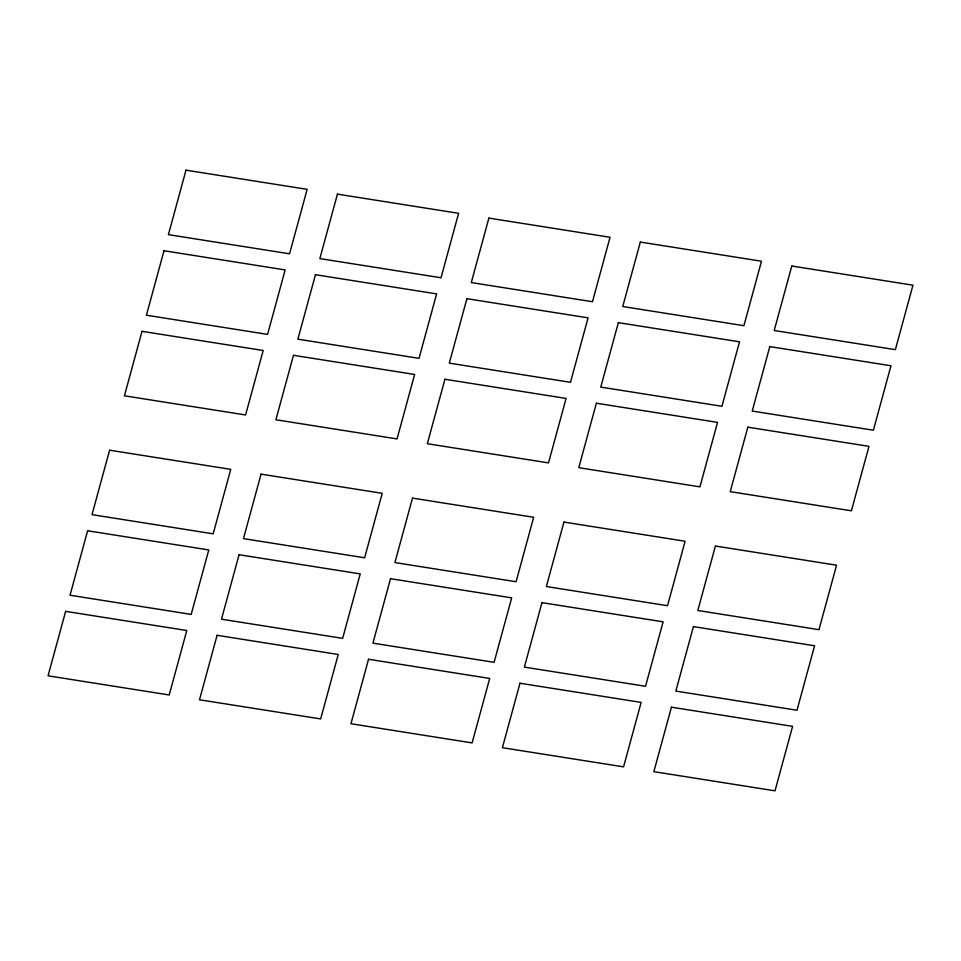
<?xml version="1.0" encoding="UTF-8"?>
<svg xmlns="http://www.w3.org/2000/svg" width="961" height="961" viewBox="0 0 961 961"><rect width="100%" height="100%" fill="white"/><g stroke="black" fill="none" stroke-linecap="round" stroke-linejoin="round"><path stroke-width="1.44" d="M65.636 611.352L48.05 675.811L169.208 694.983L186.794 630.512L65.636 611.352M87.619 530.772L70.033 595.231L191.191 614.403L208.777 549.932L87.619 530.772M109.602 450.192L92.016 514.652L213.174 533.823L230.76 469.352L109.602 450.192M142.024 331.329L124.437 395.8L245.596 414.972L263.182 350.501L142.024 331.329M164.007 250.749L146.42 315.22L267.578 334.392L285.165 269.921L164.007 250.749M185.99 170.169L168.403 234.64L289.561 253.812L307.148 189.341L185.99 170.169M217.09 635.305L199.504 699.776L320.662 718.936L338.248 654.477L217.09 635.305M239.073 554.725L221.486 619.196L342.645 638.356L360.231 573.897L239.073 554.725M261.056 474.145L243.469 538.616L364.627 557.788L382.214 493.317L261.056 474.145M293.477 355.294L275.891 419.753L397.049 438.925L414.635 374.466L293.477 355.294M315.46 274.714L297.874 339.173L419.032 358.345L436.618 293.886L315.46 274.714M337.431 194.134L319.857 258.593L441.015 277.765L458.601 213.306L337.431 194.134M368.531 659.27L350.957 723.729L472.115 742.901L489.702 678.442L368.531 659.27M390.514 578.69L372.928 643.149L494.098 662.321L511.684 597.862L390.514 578.69M412.497 498.11L394.911 562.569L516.081 581.741L533.667 517.282L412.497 498.11M444.919 379.259L427.333 443.718L548.503 462.89L566.089 398.431L444.919 379.259M466.902 298.679L449.316 363.138L570.486 382.31L588.072 317.851L466.902 298.679M488.885 218.099L471.298 282.558L592.469 301.73L610.043 237.271L488.885 218.099M519.985 683.235L502.399 747.694L623.569 766.866L641.143 702.407L519.985 683.235M541.968 602.655L524.382 667.114L645.54 686.286L663.126 621.827L541.968 602.655M563.951 522.075L546.365 586.534L667.523 605.706L685.109 541.247L563.951 522.075M596.373 403.212L578.786 467.683L699.944 486.855L717.531 422.384L596.373 403.212M618.355 322.644L600.769 387.103L721.927 406.275L739.514 341.804L618.355 322.644M640.338 242.064L622.752 306.523L743.91 325.695L761.496 261.224L640.338 242.064M671.439 707.188L653.852 771.659L775.01 790.831L792.597 726.36L671.439 707.188M693.422 626.608L675.835 691.079L796.993 710.251L814.58 645.78L693.422 626.608M715.404 546.028L697.818 610.499L818.976 629.671L836.563 565.2L715.404 546.028M747.826 427.177L730.24 491.648L851.398 510.808L868.984 446.348L747.826 427.177M769.809 346.597L752.223 411.068L873.381 430.228L890.967 365.769L769.809 346.597M791.792 266.017L774.206 330.488L895.364 349.648L912.95 285.189L791.792 266.017"/></g></svg>
